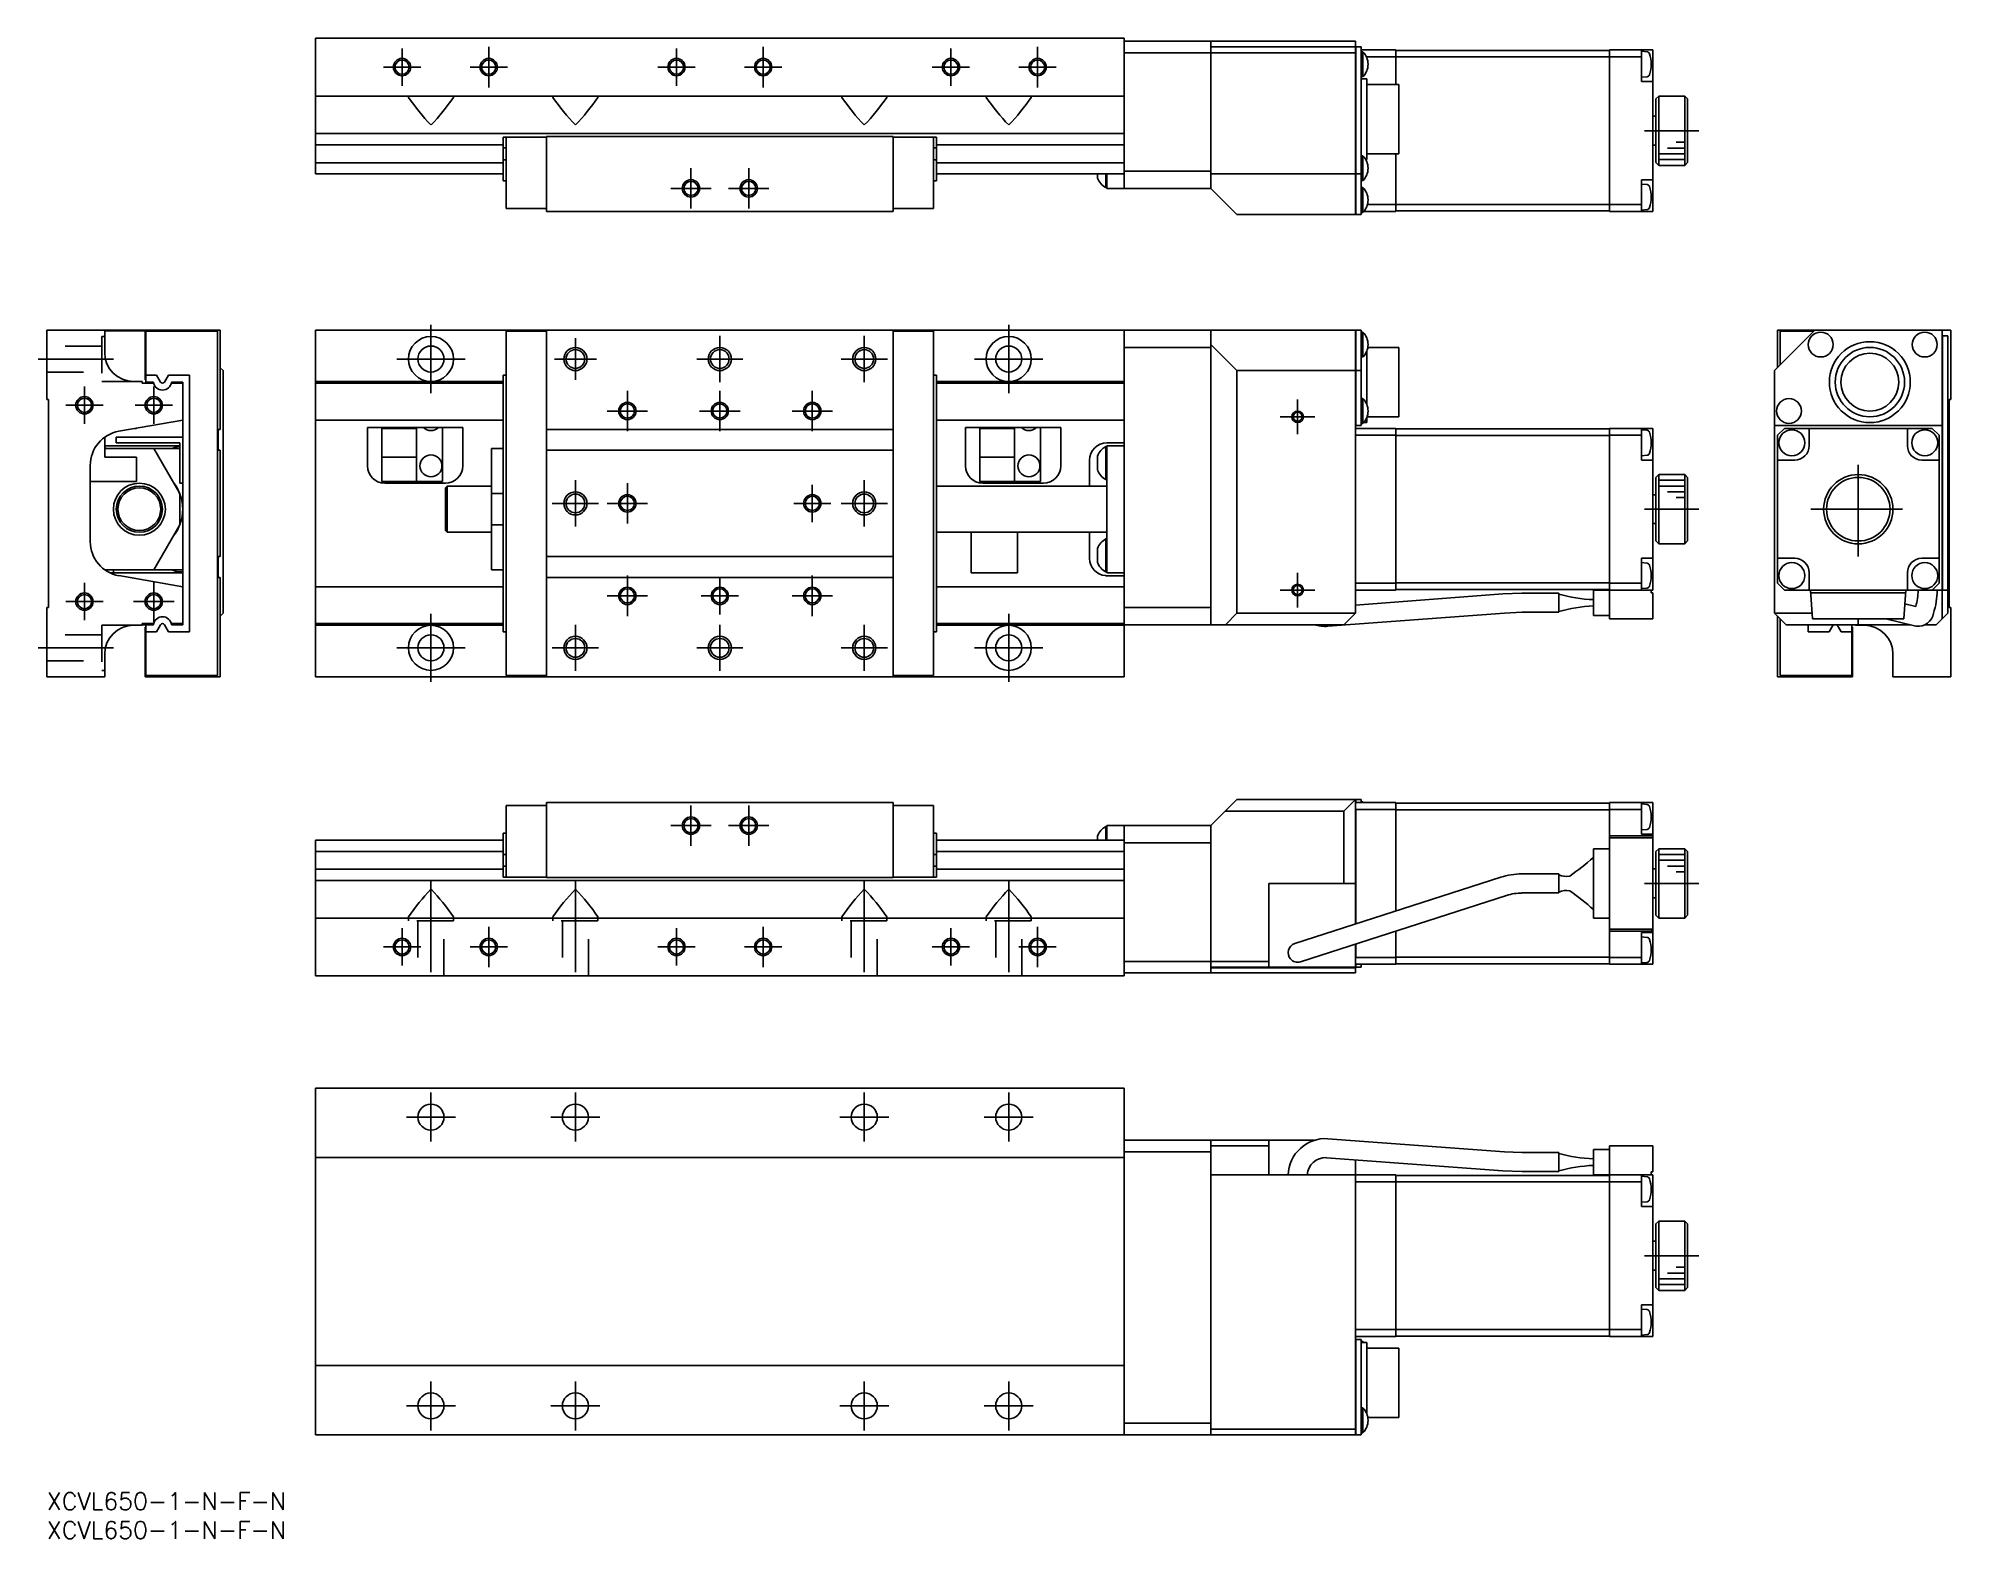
# Model space of a CAD drawing. Extents: x -2 to 330, y -8 to 252.
import ezdxf

# ---------------------------------------------------------------- set-up
doc = ezdxf.new("R2010")
doc.units = 0
doc.header["$LTSCALE"] = 0.5
doc.linetypes.add('CENTER', pattern=[50.8, 31.75, -6.35, 6.35, -6.35])
doc.linetypes.add('DASHED', pattern=[19.05, 12.7, -6.35])
for name, color, linetype in [('MSM_CENTER', 1, 'CENTER'), ('MSM_CONTINUOUS', 7, 'CONTINUOUS'), ('MSM_DASHED', 4, 'DASHED'), ('MSM_NARROW', 5, 'CONTINUOUS'), ('MSM_PART_NUMBER', 7, 'CONTINUOUS')]:
    doc.layers.add(name, color=color, linetype=linetype)
doc.styles.get("Standard").update_dxf_attribs({"font": 'txt.shx', "height": 3, "bigfont": 'bigfont.shx'})

# ---------------------------------------------------------------- blocks, each defined once
blk = doc.blocks.new('*U2')
at = {"layer": 'MSM_PART_NUMBER'}
blk.add_text('XCVL650-1-N-F-N', height=3, dxfattribs=at).set_placement((0, -3))
blk = doc.blocks.new('*U3')
at = {"layer": 'MSM_PART_NUMBER'}
blk.add_text('XCVL650-1-N-F-N', height=3, dxfattribs=at).set_placement((0, -8))

msp = doc.modelspace()

# ---------------------------------------------------------------- linework, layer by layer
at = {"layer": 'MSM_CENTER'}
for p, q in [((61.47, 243.53), (61.47, 249.99)), ((76.47, 243.26), (76.47, 250.26)), ((108.97, 243.53), (108.97, 249.99)), ((123.97, 243.26), (123.97, 250.26)), ((156.47, 243.53), (156.47, 249.99)), ((171.47, 243.26), (171.47, 250.26)), ((58.25, 246.76), (64.7, 246.76)), ((73.25, 246.76), (79.7, 246.76)), ((105.75, 246.76), (112.2, 246.76)), ((120.75, 246.76), (127.2, 246.76)), ((153.25, 246.76), (159.7, 246.76)), ((168.25, 246.76), (174.7, 246.76)), ((276.52, 235.76), (285.92, 235.76)), ((111.47, 222.26), (111.47, 229.26)), ((121.47, 222.26), (121.47, 229.26)), ((107.97, 225.76), (114.97, 225.76)), ((117.97, 225.76), (124.97, 225.76)), ((66.47, 190.33), (66.47, 202.13)), ((166.47, 190.33), (166.47, 202.13)), ((91.47, 192.6), (91.47, 199.85)), ((116.47, 192.23), (116.47, 200.23)), ((141.47, 192.23), (141.47, 200.23)), ((11.5, 196.23), (-1.5, 196.23)), ((60.57, 196.23), (72.37, 196.23)), ((87.85, 196.23), (95.1, 196.23)), ((112.47, 196.23), (120.47, 196.23)), ((137.47, 196.23), (145.47, 196.23)), ((160.57, 196.23), (172.37, 196.23)), ((6.5, 185), (6.5, 191.46)), ((18.5, 185), (18.5, 191.46)), ((100.47, 183.73), (100.47, 190.73)), ((116.47, 183.73), (116.47, 190.73)), ((132.47, 183.73), (132.47, 190.73)), ((216.47, 183.23), (216.47, 189.23)), ((3.27, 188.23), (9.73, 188.23)), ((15.27, 188.23), (21.73, 188.23)), ((96.97, 187.23), (103.97, 187.23)), ((112.97, 187.23), (119.97, 187.23)), ((128.97, 187.23), (135.97, 187.23)), ((213.47, 186.23), (219.47, 186.23)), ((313.52, 162.03), (313.52, 178.43)), ((91.47, 167.23), (91.47, 175.23)), ((100.47, 167.73), (100.47, 174.73)), ((132.47, 168), (132.47, 174.46)), ((141.47, 167.23), (141.47, 175.23)), ((87.47, 171.23), (95.47, 171.23)), ((96.97, 171.23), (103.97, 171.23)), ((129.25, 171.23), (135.7, 171.23)), ((137.47, 171.23), (145.47, 171.23)), ((276.52, 170.23), (285.92, 170.23)), ((305.32, 170.23), (321.72, 170.23)), ((216.47, 153.23), (216.47, 159.23)), ((6.5, 151), (6.5, 157.46)), ((18.5, 150.73), (18.5, 157.73)), ((100.47, 151.73), (100.47, 158.73)), ((116.47, 152), (116.47, 158.46)), ((132.47, 151.73), (132.47, 158.73)), ((213.47, 156.23), (219.47, 156.23)), ((3.27, 154.23), (9.73, 154.23)), ((15, 154.23), (22, 154.23)), ((96.97, 155.23), (103.97, 155.23)), ((113.25, 155.23), (119.7, 155.23)), ((128.97, 155.23), (135.97, 155.23)), ((66.47, 140.33), (66.47, 152.13)), ((91.47, 142.23), (91.47, 150.23)), ((116.47, 142.23), (116.47, 150.23)), ((141.47, 142.23), (141.47, 150.23)), ((166.47, 140.33), (166.47, 152.13)), ((11.5, 146.23), (-1.5, 146.23)), ((60.57, 146.23), (72.37, 146.23)), ((87.47, 146.23), (95.47, 146.23)), ((112.47, 146.23), (120.47, 146.23)), ((137.47, 146.23), (145.47, 146.23)), ((160.57, 146.23), (172.37, 146.23)), ((111.47, 111.95), (111.47, 118.95)), ((121.47, 111.95), (121.47, 118.95)), ((107.97, 115.45), (114.97, 115.45)), ((117.97, 115.45), (124.97, 115.45)), ((66.47, 105.95), (66.47, 87.45)), ((91.47, 105.95), (91.47, 87.45)), ((141.47, 105.95), (141.47, 87.45)), ((166.47, 105.95), (166.47, 87.45)), ((276.52, 105.45), (285.92, 105.45)), ((61.47, 91.22), (61.47, 97.68)), ((76.47, 90.95), (76.47, 97.95)), ((108.97, 91.22), (108.97, 97.68)), ((123.97, 90.95), (123.97, 97.95)), ((156.47, 91.22), (156.47, 97.68)), ((171.47, 90.95), (171.47, 97.95)), ((58.25, 94.45), (64.7, 94.45)), ((73.25, 94.45), (79.7, 94.45)), ((105.75, 94.45), (112.2, 94.45)), ((120.75, 94.45), (127.2, 94.45)), ((153.25, 94.45), (159.7, 94.45)), ((168.25, 94.45), (174.7, 94.45)), ((66.47, 60.75), (66.47, 69.25)), ((91.47, 60.75), (91.47, 69.25)), ((141.47, 60.75), (141.47, 69.25)), ((166.47, 60.75), (166.47, 69.25)), ((62.22, 65), (70.72, 65)), ((87.22, 65), (95.72, 65)), ((137.22, 65), (145.72, 65)), ((162.22, 65), (170.72, 65)), ((276.52, 41), (285.92, 41)), ((66.47, 10.75), (66.47, 19.25)), ((91.47, 10.75), (91.47, 19.25)), ((141.47, 10.75), (141.47, 19.25)), ((166.47, 10.75), (166.47, 19.25)), ((62.22, 15), (70.72, 15)), ((87.22, 15), (95.72, 15)), ((137.22, 15), (145.72, 15)), ((162.22, 15), (170.72, 15))]:
    msp.add_line(p, q, dxfattribs=at)
at = {"layer": 'MSM_CONTINUOUS'}
for p, q in [((46.47, 251.76), (186.47, 251.76)), ((46.47, 251.76), (46.47, 228.26)), ((186.47, 251.76), (186.47, 225.76)), ((226.47, 251.26), (186.47, 251.26)), ((226.47, 249.26), (186.47, 249.26)), ((201.47, 251.26), (201.47, 225.76)), ((226.47, 250.26), (201.47, 250.26)), ((226.47, 250.36), (226.37, 250.26)), ((226.47, 250.36), (226.47, 251.26)), ((226.57, 250.26), (226.47, 250.16)), ((226.47, 221.26), (226.47, 250.26)), ((227.47, 250.26), (226.57, 250.26)), ((226.57, 250.26), (226.57, 221.26)), ((227.47, 250.26), (227.47, 221.26)), ((227.47, 249.76), (233.47, 249.76)), ((227.77, 249.41), (227.47, 249.41)), ((227.77, 245.11), (227.77, 249.41)), ((228.38, 248.56), (233.47, 248.56)), ((233.47, 249.76), (233.47, 243.76)), ((233.47, 249.66), (270.47, 249.66)), ((233.47, 248.52), (270.47, 248.52)), ((277.97, 249.76), (270.47, 249.76)), ((270.47, 249.76), (270.47, 221.76)), ((270.47, 248.56), (275.97, 248.56)), ((275.97, 249.76), (275.97, 244.26)), ((276.96, 249.43), (275.97, 249.51)), ((277.97, 249.76), (277.97, 221.76)), ((227.47, 245.11), (227.77, 245.11)), ((275.97, 245.01), (276.96, 245.1)), ((46.47, 241.76), (186.47, 241.76)), ((62.73, 241.76), (62.57, 241.63)), ((70.22, 241.76), (70.37, 241.63)), ((87.73, 241.76), (87.57, 241.63)), ((95.22, 241.76), (95.37, 241.63)), ((137.73, 241.76), (137.57, 241.63)), ((145.22, 241.76), (145.37, 241.63)), ((162.73, 241.76), (162.57, 241.63)), ((170.22, 241.76), (170.37, 241.63)), ((228.47, 244.76), (227.47, 244.76)), ((228.47, 244.76), (228.47, 230.76)), ((233.97, 243.76), (228.47, 243.76)), ((233.97, 243.76), (233.97, 231.76)), ((277.97, 244.26), (275.97, 244.26)), ((278.97, 241.76), (278.47, 241.26)), ((283.47, 241.76), (278.97, 241.76)), ((278.97, 241.76), (278.97, 229.76)), ((283.97, 241.26), (283.47, 241.76)), ((283.47, 229.76), (283.47, 241.76)), ((62.57, 241.63), (62.6, 241.52)), ((70.37, 241.63), (70.35, 241.52)), ((87.57, 241.63), (87.6, 241.52)), ((95.37, 241.63), (95.35, 241.52)), ((137.57, 241.63), (137.6, 241.52)), ((145.37, 241.63), (145.35, 241.52)), ((162.57, 241.63), (162.6, 241.52)), ((170.37, 241.63), (170.35, 241.52)), ((278.47, 230.26), (278.47, 241.26)), ((283.97, 241.26), (283.97, 230.26)), ((46.47, 235.26), (186.47, 235.26)), ((278.47, 238.26), (277.97, 238.26)), ((46.47, 233.3), (78.97, 233.3)), ((86.47, 234.66), (78.97, 234.66)), ((78.97, 227.06), (78.97, 234.66)), ((79.47, 232.79), (78.97, 232.79)), ((79.47, 234.66), (79.47, 222.26)), ((146.47, 234.76), (86.47, 234.76)), ((86.47, 234.76), (86.47, 221.76)), ((146.47, 234.76), (146.47, 221.76)), ((153.97, 234.66), (146.47, 234.66)), ((153.47, 234.66), (153.47, 222.26)), ((153.47, 232.79), (153.97, 232.79)), ((153.97, 227.06), (153.97, 234.66)), ((153.97, 233.3), (186.47, 233.3)), ((228.47, 231.76), (233.97, 231.76)), ((233.47, 231.76), (233.47, 221.76)), ((277.97, 233.26), (278.47, 233.26)), ((46.47, 230.22), (78.97, 230.22)), ((79.47, 230.74), (78.97, 230.74)), ((153.47, 230.74), (153.97, 230.74)), ((153.97, 230.22), (186.47, 230.22)), ((201.47, 228.76), (186.47, 228.76)), ((227.77, 231.41), (227.47, 231.41)), ((227.77, 227.11), (227.77, 231.41)), ((228.27, 230.76), (228.47, 230.76)), ((278.47, 230.26), (278.97, 229.76)), ((278.97, 229.76), (283.47, 229.76)), ((283.47, 229.76), (283.97, 230.26)), ((46.47, 228.26), (78.97, 228.26)), ((79.47, 227.06), (78.97, 227.06)), ((153.47, 227.06), (153.97, 227.06)), ((153.97, 228.26), (186.47, 228.26)), ((181.82, 228.26), (181.82, 227.55)), ((183.27, 228.26), (183.27, 225.9)), ((183.27, 225.9), (183.47, 225.9)), ((183.47, 228.26), (183.47, 225.76)), ((183.47, 225.76), (201.47, 225.76)), ((201.47, 228.26), (226.47, 228.26)), ((201.47, 225.76), (205.97, 221.26)), ((226.47, 228.3), (226.57, 228.26)), ((227.47, 228.26), (226.57, 228.26)), ((227.47, 227.11), (227.77, 227.11)), ((227.77, 225.91), (227.47, 225.91)), ((227.77, 221.61), (227.77, 225.91)), ((277.97, 227.26), (275.97, 227.26)), ((275.97, 227.26), (275.97, 221.76)), ((276.96, 226.43), (275.97, 226.51)), ((79.47, 222.26), (86.47, 222.26)), ((153.47, 222.26), (146.47, 222.26)), ((228.57, 222.96), (233.47, 222.96)), ((233.47, 223), (270.47, 223)), ((233.47, 221.86), (270.47, 221.86)), ((270.47, 222.96), (275.97, 222.96)), ((275.97, 222.01), (276.96, 222.1)), ((146.47, 221.76), (86.47, 221.76)), ((226.47, 221.26), (205.97, 221.26)), ((226.47, 221.36), (226.57, 221.26)), ((227.47, 221.26), (226.57, 221.26)), ((227.47, 221.61), (227.77, 221.61)), ((227.91, 221.76), (233.47, 221.76)), ((277.97, 221.76), (270.47, 221.76)), ((0, 189.23), (0, 201.23)), ((0, 201.23), (30, 201.23)), ((10, 201.23), (10, 197.33)), ((17, 201.13), (10, 201.13)), ((17, 192.63), (17, 201.23)), ((17.1, 201.03), (29.5, 201.03)), ((17.1, 192.23), (17.1, 201.03)), ((29.5, 201.03), (29.5, 141.43)), ((30, 201.23), (30, 184.03)), ((46.47, 201.23), (226.47, 201.23)), ((46.47, 201.23), (46.47, 141.23)), ((79.47, 201.03), (86.47, 201.03)), ((79.47, 201.03), (79.47, 141.43)), ((86.47, 201.23), (86.47, 141.23)), ((146.47, 201.23), (146.47, 141.23)), ((153.47, 201.03), (146.47, 201.03)), ((153.47, 201.03), (153.47, 141.43)), ((186.47, 201.23), (186.47, 141.23)), ((201.47, 201.23), (201.47, 150.23)), ((201.47, 198.73), (205.97, 194.23)), ((226.47, 201.13), (226.57, 201.23)), ((226.47, 152.23), (226.47, 201.23)), ((227.47, 201.23), (226.57, 201.23)), ((226.57, 201.23), (226.57, 184.73)), ((227.47, 201.23), (227.47, 184.73)), ((227.77, 200.88), (227.47, 200.88)), ((227.77, 196.58), (227.77, 200.88)), ((306.02, 201.23), (299.02, 194.23)), ((299.52, 201.23), (299.52, 194.73)), ((329.52, 201.23), (299.52, 201.23)), ((300.02, 201.03), (305.82, 201.03)), ((300.02, 195.23), (300.02, 201.03)), ((328.02, 151.23), (328.02, 201.23)), ((328.02, 200.23), (329.02, 200.23)), ((328.12, 200.23), (328.12, 156.23)), ((329.02, 200.23), (329.02, 152.23)), ((329.52, 189.23), (329.52, 201.23)), ((201.47, 198.23), (186.47, 198.23)), ((227.47, 196.58), (227.77, 196.58)), ((228.47, 197.65), (228.47, 188.3)), ((233.97, 198.23), (228.63, 198.23)), ((233.97, 198.23), (233.97, 186.23)), ((15, 192.33), (16.5, 192.33)), ((16.5, 192.03), (16.5, 192.33)), ((18.46, 192.03), (16.5, 192.03)), ((17.1, 192.63), (17, 192.63)), ((17.1, 193.43), (18.98, 193.43)), ((18.43, 192.23), (17.1, 192.23)), ((18.98, 193.43), (19.66, 192.23)), ((20.34, 192.23), (21.02, 193.43)), ((21.02, 193.43), (24.7, 193.43)), ((23.5, 192.03), (21.54, 192.03)), ((23.5, 192.23), (21.57, 192.23)), ((23.5, 192.23), (23.5, 150.23)), ((24.7, 193.43), (24.7, 149.03)), ((30, 194.73), (30.5, 194.23)), ((30.5, 194.23), (30.5, 152.23)), ((46.47, 192.33), (78.97, 192.33)), ((46.47, 192.03), (78.97, 192.03)), ((79.47, 193.43), (78.97, 193.43)), ((78.97, 149.03), (78.97, 193.43)), ((153.47, 193.43), (153.97, 193.43)), ((153.97, 149.03), (153.97, 193.43)), ((153.97, 192.33), (186.47, 192.33)), ((153.97, 192.03), (186.47, 192.03)), ((205.97, 194.23), (205.97, 152.23)), ((226.47, 194.23), (205.97, 194.23)), ((226.47, 194.18), (226.57, 194.23)), ((227.47, 194.23), (226.57, 194.23)), ((299.02, 152.23), (299.02, 194.23)), ((0.3, 189.23), (0, 189.23)), ((0.3, 153.23), (0.3, 189.23)), ((227.77, 189.38), (227.47, 189.38)), ((227.77, 185.08), (227.77, 189.38)), ((329.22, 189.23), (329.52, 189.23)), ((329.22, 153.23), (329.22, 189.23)), ((23.5, 185.67), (12.46, 183.73)), ((46.47, 185.67), (78.97, 185.67)), ((153.97, 185.67), (186.47, 185.67)), ((228.47, 186.15), (228.47, 185.23)), ((228.5, 186.23), (233.97, 186.23)), ((10, 179.23), (10, 182.69)), ((23.5, 182.73), (12, 182.73)), ((12, 181.73), (12, 182.73)), ((15.29, 184.23), (15.5, 184.23)), ((15.5, 184.26), (15.5, 184.23)), ((29.65, 184.03), (30, 184.03)), ((29.65, 180.43), (29.65, 184.03)), ((71.97, 184.35), (55.47, 184.35)), ((55.47, 177.73), (55.47, 184.35)), ((57.97, 184.35), (57.97, 175.03)), ((63.97, 184.23), (57.97, 184.23)), ((63.97, 184.35), (63.97, 175.03)), ((68.47, 184.35), (68.47, 175.03)), ((71.97, 184.35), (71.97, 177.73)), ((146.47, 184.03), (86.47, 184.03)), ((175.47, 184.35), (158.97, 184.35)), ((158.97, 177.73), (158.97, 184.35)), ((161.47, 184.35), (161.47, 175.03)), ((167.47, 184.23), (161.47, 184.23)), ((167.47, 184.35), (167.47, 175.03)), ((171.97, 184.35), (171.97, 175.03)), ((175.47, 184.35), (175.47, 177.73)), ((226.47, 184.83), (226.57, 184.73)), ((226.47, 184.23), (233.47, 184.23)), ((226.47, 183.03), (233.47, 183.03)), ((227.47, 184.73), (226.57, 184.73)), ((227.47, 185.08), (227.77, 185.08)), ((227.91, 185.23), (228.47, 185.23)), ((233.47, 184.23), (233.47, 156.23)), ((233.47, 184.13), (270.47, 184.13)), ((233.47, 182.98), (270.47, 182.98)), ((270.47, 184.23), (270.47, 151.23)), ((277.97, 184.23), (270.47, 184.23)), ((270.47, 183.03), (275.97, 183.03)), ((275.97, 184.23), (275.97, 178.73)), ((276.96, 183.89), (275.97, 183.98)), ((277.97, 184.23), (277.97, 156.23)), ((299.02, 184.73), (328.02, 184.73)), ((300.72, 184.23), (299.52, 183.03)), ((299.52, 183.03), (299.52, 157.43)), ((326.32, 184.23), (300.72, 184.23)), ((305.02, 184.23), (305.02, 181.23)), ((322.02, 181.23), (322.02, 184.23)), ((327.52, 183.03), (326.32, 184.23)), ((327.52, 157.43), (327.52, 183.03)), ((23, 181.23), (10, 181.23)), ((10, 180.73), (23, 180.73)), ((10, 179.23), (15.5, 179.23)), ((23, 181.73), (12, 181.73)), ((15.5, 175.03), (15.5, 179.23)), ((23, 172.93), (18.5, 180.73)), ((23, 174.73), (23, 181.73)), ((30, 180.43), (29.65, 180.43)), ((30, 180.43), (30, 162.03)), ((63.97, 179.23), (57.97, 179.23)), ((76.97, 180.73), (76.97, 159.73)), ((76.97, 180.73), (78.97, 180.73)), ((146.47, 180.43), (86.47, 180.43)), ((167.47, 179.23), (161.47, 179.23)), ((181.82, 179.44), (181.82, 177.02)), ((183.27, 181.09), (183.27, 175.37)), ((183.47, 181.09), (183.27, 181.09)), ((186.47, 181.72), (183.47, 181.72)), ((183.47, 181.23), (186.47, 181.23)), ((183.47, 181.23), (183.47, 159.23)), ((275.97, 179.48), (276.96, 179.56)), ((7.5, 177.82), (7.5, 164.63)), ((180.47, 174.23), (180.47, 178.72)), ((277.97, 178.73), (275.97, 178.73)), ((278.97, 176.23), (278.47, 175.73)), ((278.47, 164.73), (278.47, 175.73)), ((278.97, 176.23), (278.97, 164.23)), ((283.47, 176.23), (278.97, 176.23)), ((283.47, 164.23), (283.47, 176.23)), ((283.97, 175.73), (283.47, 176.23)), ((283.97, 175.73), (283.97, 164.73)), ((302.52, 178.73), (299.52, 178.73)), ((327.52, 178.73), (324.52, 178.73)), ((7.5, 175.03), (15.5, 175.03)), ((23.5, 174.73), (23, 174.73)), ((23, 167.52), (23, 172.93)), ((68.47, 175.03), (57.97, 175.03)), ((68.97, 174.73), (58.47, 174.73)), ((69.27, 174.23), (68.97, 173.93)), ((68.97, 173.93), (68.97, 166.53)), ((69.27, 174.23), (69.27, 166.23)), ((76.97, 174.23), (69.27, 174.23)), ((76.97, 172.93), (78.97, 172.93)), ((183.47, 174.23), (153.97, 174.23)), ((171.97, 175.03), (161.47, 175.03)), ((172.47, 174.73), (161.97, 174.73)), ((183.27, 175.37), (183.47, 175.37)), ((278.47, 172.73), (277.97, 172.73)), ((18.5, 159.73), (23, 167.52)), ((68.97, 166.53), (69.27, 166.23)), ((69.27, 166.23), (76.97, 166.23)), ((76.97, 167.52), (78.97, 167.52)), ((153.97, 166.23), (183.47, 166.23)), ((159.97, 166.23), (159.97, 159.23)), ((167.97, 166.23), (167.97, 159.23)), ((180.47, 161.72), (180.47, 166.23)), ((277.97, 167.73), (278.47, 167.73)), ((181.82, 163.44), (181.82, 161.02)), ((183.27, 165.09), (183.27, 159.37)), ((183.47, 165.09), (183.27, 165.09)), ((278.47, 164.73), (278.97, 164.23)), ((278.97, 164.23), (283.47, 164.23)), ((283.47, 164.23), (283.97, 164.73)), ((23.5, 159.73), (10.05, 159.73)), ((10.9, 159.23), (23.5, 159.23)), ((11.5, 159.23), (11.5, 159.73)), ((29.65, 162.03), (30, 162.03)), ((29.65, 158.43), (29.65, 162.03)), ((76.97, 159.73), (78.97, 159.73)), ((146.47, 162.03), (86.47, 162.03)), ((159.97, 159.23), (167.97, 159.23)), ((183.27, 159.37), (183.47, 159.37)), ((183.47, 159.23), (186.47, 159.23)), ((277.97, 161.73), (275.97, 161.73)), ((275.97, 161.73), (275.97, 156.23)), ((276.96, 160.89), (275.97, 160.98)), ((299.52, 161.73), (302.52, 161.73)), ((305.02, 159.23), (305.02, 156.23)), ((322.02, 156.23), (322.02, 159.23)), ((324.52, 161.73), (327.52, 161.73)), ((12.46, 158.73), (23.5, 156.78)), ((30, 158.43), (29.65, 158.43)), ((30, 158.43), (30, 141.23)), ((46.47, 156.78), (78.97, 156.78)), ((146.47, 158.43), (86.47, 158.43)), ((153.97, 156.78), (186.47, 156.78)), ((186.47, 158.72), (183.47, 158.72)), ((226.47, 157.43), (233.47, 157.43)), ((226.47, 156.33), (226.57, 156.23)), ((226.57, 156.23), (233.47, 156.23)), ((233.47, 157.47), (270.47, 157.47)), ((233.47, 156.33), (270.47, 156.33)), ((255.29, 155.68), (252.02, 155.56)), ((261.67, 155.68), (255.29, 155.68)), ((261.67, 152.38), (261.67, 155.68)), ((267.67, 151.83), (267.67, 156.23)), ((277.97, 156.23), (267.67, 156.23)), ((270.47, 157.43), (275.97, 157.43)), ((275.97, 156.48), (276.96, 156.56)), ((277.67, 156.23), (277.67, 155.73)), ((277.97, 155.73), (277.67, 155.73)), ((277.97, 155.73), (277.97, 151.23)), ((299.52, 157.43), (300.72, 156.23)), ((300.72, 156.23), (328.02, 156.23)), ((305.27, 156.23), (305.62, 151.23)), ((321.74, 155.73), (305.31, 155.73)), ((321.42, 151.23), (321.77, 156.23)), ((326.32, 156.23), (327.52, 157.43)), ((328.12, 156.23), (328.02, 156.33)), ((328.12, 156.23), (329.02, 156.23)), ((0, 153.23), (0.3, 153.23)), ((0, 141.23), (0, 153.23)), ((201.47, 153.23), (186.47, 153.23)), ((252.02, 155.56), (226.47, 153.63)), ((252.27, 152.26), (255.29, 152.38)), ((255.29, 152.38), (261.67, 152.38)), ((323.45, 153.4), (321.6, 153.83)), ((329.52, 153.23), (329.22, 153.23)), ((329.52, 141.23), (329.52, 153.23)), ((16.5, 150.13), (15, 150.13)), ((16.5, 150.43), (18.46, 150.43)), ((16.5, 150.13), (16.5, 150.43)), ((16.5, 150.33), (18.44, 150.33)), ((18.43, 150.23), (16.5, 150.23)), ((17, 141.23), (17, 149.83)), ((17, 149.83), (17.1, 149.83)), ((17.1, 141.43), (17.1, 150.23)), ((18.98, 149.03), (17.1, 149.03)), ((19.66, 150.22), (18.98, 149.03)), ((21.02, 149.03), (20.34, 150.22)), ((24.7, 149.03), (21.02, 149.03)), ((21.54, 150.43), (23.5, 150.43)), ((21.56, 150.33), (23.5, 150.33)), ((21.57, 150.23), (23.5, 150.23)), ((23, 150.23), (23.2, 150.43)), ((30.5, 152.23), (30, 151.73)), ((46.47, 150.43), (78.97, 150.43)), ((46.47, 150.13), (78.97, 150.13)), ((79.47, 149.03), (78.97, 149.03)), ((153.47, 149.03), (153.97, 149.03)), ((153.97, 150.43), (186.47, 150.43)), ((153.97, 150.13), (186.47, 150.13)), ((224.47, 150.23), (186.47, 150.23)), ((205.97, 152.23), (203.97, 150.23)), ((205.97, 152.23), (226.47, 152.23)), ((221.7, 149.96), (252.27, 152.26)), ((224.47, 150.23), (226.47, 152.23)), ((270.47, 151.83), (267.67, 151.83)), ((270.47, 151.23), (277.97, 151.23)), ((301.02, 150.23), (299.02, 152.23)), ((299.02, 152.23), (305.55, 152.23)), ((299.52, 151.73), (299.52, 141.23)), ((300.02, 141.43), (300.02, 151.23)), ((301.02, 150.23), (322.55, 150.23)), ((304.82, 149.03), (304.82, 150.23)), ((308.5, 149.03), (304.82, 149.03)), ((305.62, 151.23), (321.42, 151.23)), ((309.19, 150.22), (308.5, 149.03)), ((310.55, 149.03), (309.86, 150.22)), ((312.42, 149.03), (310.55, 149.03)), ((312.42, 150.23), (312.42, 141.43)), ((312.52, 149.83), (312.42, 149.83)), ((312.52, 141.23), (312.52, 149.83)), ((313.02, 150.13), (313.02, 150.23)), ((313.02, 150.13), (314.52, 150.13)), ((313.52, 151.23), (313.52, 150.23)), ((318.26, 151.23), (323.5, 150)), ((323.5, 150), (323.52, 150)), ((325.04, 150.23), (327.02, 150.23)), ((327.02, 150.23), (329.02, 152.23)), ((10, 145.13), (10, 141.23)), ((319.52, 145.13), (319.52, 141.23)), ((10, 141.23), (0, 141.23)), ((30, 141.23), (17, 141.23)), ((29.5, 141.43), (17.1, 141.43)), ((46.47, 141.23), (186.47, 141.23)), ((79.47, 141.43), (86.47, 141.43)), ((153.47, 141.43), (146.47, 141.43)), ((299.52, 141.23), (312.52, 141.23)), ((312.42, 141.43), (300.02, 141.43)), ((319.52, 141.23), (329.52, 141.23)), ((86.47, 119.45), (86.47, 106.45)), ((146.47, 119.45), (86.47, 119.45)), ((146.47, 119.45), (146.47, 106.45)), ((205.97, 119.95), (201.47, 115.45)), ((205.97, 119.95), (226.47, 119.95)), ((224.47, 117.95), (226.47, 119.95)), ((226.47, 119.85), (226.57, 119.95)), ((226.47, 119.95), (226.47, 98.41)), ((226.47, 119.45), (233.47, 119.45)), ((226.57, 119.95), (226.57, 119.45)), ((227.47, 119.95), (226.57, 119.95)), ((227.47, 119.95), (227.47, 119.45)), ((227.77, 119.6), (227.47, 119.6)), ((227.77, 119.45), (227.77, 119.6)), ((233.47, 119.45), (233.47, 100.66)), ((233.47, 119.35), (270.47, 119.35)), ((277.97, 119.45), (270.47, 119.45)), ((270.47, 119.45), (270.47, 91.45)), ((275.97, 119.45), (275.97, 113.95)), ((276.96, 119.11), (275.97, 119.2)), ((277.97, 119.45), (277.97, 91.45)), ((79.47, 118.95), (86.47, 118.95)), ((79.47, 118.95), (79.47, 106.55)), ((153.47, 118.95), (146.47, 118.95)), ((153.47, 118.95), (153.47, 106.55)), ((224.47, 117.95), (203.97, 117.95)), ((224.47, 105.45), (224.47, 117.95)), ((226.47, 118.35), (226.57, 118.25)), ((226.57, 118.25), (233.47, 118.25)), ((226.57, 98.44), (226.57, 118.25)), ((233.47, 118.2), (270.47, 118.2)), ((270.47, 118.25), (275.97, 118.25)), ((46.47, 112.95), (46.47, 89.45)), ((46.47, 112.95), (78.97, 112.95)), ((78.97, 106.55), (78.97, 114.15)), ((79.47, 114.15), (78.97, 114.15)), ((153.47, 114.15), (153.97, 114.15)), ((153.97, 106.55), (153.97, 114.15)), ((153.97, 112.95), (186.47, 112.95)), ((181.82, 113.66), (181.82, 112.95)), ((183.27, 115.31), (183.27, 112.95)), ((183.47, 115.31), (183.27, 115.31)), ((183.47, 115.45), (201.47, 115.45)), ((183.47, 115.45), (183.47, 112.95)), ((186.47, 115.45), (186.47, 89.45)), ((201.47, 115.45), (201.47, 89.95)), ((270.47, 113.7), (277.67, 113.7)), ((270.47, 113.35), (277.97, 113.35)), ((275.97, 114.7), (276.96, 114.78)), ((277.97, 113.95), (275.97, 113.95)), ((277.67, 113.7), (277.67, 113.66)), ((277.97, 113.66), (277.67, 113.66)), ((46.47, 110.98), (78.97, 110.98)), ((79.47, 110.47), (78.97, 110.47)), ((153.47, 110.47), (153.97, 110.47)), ((153.97, 110.98), (186.47, 110.98)), ((201.47, 112.45), (186.47, 112.45)), ((267.67, 99.45), (267.67, 111.45)), ((270.47, 111.45), (267.67, 111.45)), ((278.97, 111.45), (278.47, 110.95)), ((278.47, 99.95), (278.47, 110.95)), ((278.97, 111.45), (278.97, 99.45)), ((283.47, 111.45), (278.97, 111.45)), ((283.47, 99.45), (283.47, 111.45)), ((283.97, 110.95), (283.47, 111.45)), ((283.97, 110.95), (283.97, 99.95)), ((46.47, 107.91), (78.97, 107.91)), ((46.47, 105.95), (186.47, 105.95)), ((79.47, 108.42), (78.97, 108.42)), ((86.47, 106.55), (78.97, 106.55)), ((146.47, 106.45), (86.47, 106.45)), ((153.97, 106.55), (146.47, 106.55)), ((153.47, 108.42), (153.97, 108.42)), ((153.97, 107.91), (186.47, 107.91)), ((251.64, 106.52), (215.98, 95.02)), ((261.67, 107.1), (255.29, 107.1)), ((261.67, 103.8), (261.67, 107.1)), ((278.47, 107.95), (277.97, 107.95)), ((211.47, 105.45), (211.47, 90.95)), ((226.47, 105.45), (211.47, 105.45)), ((216.99, 91.88), (252.65, 103.38)), ((255.29, 103.8), (261.67, 103.8)), ((263.53, 104.19), (263.62, 104.15)), ((277.97, 102.95), (278.47, 102.95)), ((46.47, 99.45), (186.47, 99.45)), ((62.57, 99.58), (62.6, 99.69)), ((62.73, 99.45), (62.57, 99.58)), ((70.22, 99.45), (70.37, 99.58)), ((70.37, 99.58), (70.35, 99.69)), ((87.57, 99.58), (87.6, 99.69)), ((87.73, 99.45), (87.57, 99.58)), ((95.22, 99.45), (95.37, 99.58)), ((95.37, 99.58), (95.35, 99.69)), ((137.57, 99.58), (137.6, 99.69)), ((137.73, 99.45), (137.57, 99.58)), ((145.22, 99.45), (145.37, 99.58)), ((145.37, 99.58), (145.35, 99.69)), ((162.57, 99.58), (162.6, 99.69)), ((162.73, 99.45), (162.57, 99.58)), ((170.22, 99.45), (170.37, 99.58)), ((170.37, 99.58), (170.35, 99.69)), ((270.47, 99.45), (267.67, 99.45)), ((278.47, 99.95), (278.97, 99.45)), ((278.97, 99.45), (283.47, 99.45)), ((283.47, 99.45), (283.97, 99.95)), ((233.47, 97.2), (233.47, 91.45)), ((270.47, 97.55), (277.97, 97.55)), ((270.47, 97.2), (277.67, 97.2)), ((277.97, 96.95), (275.97, 96.95)), ((275.97, 96.95), (275.97, 91.45)), ((276.96, 96.11), (275.97, 96.2)), ((277.97, 97.23), (277.67, 97.23)), ((277.67, 97.23), (277.67, 97.2)), ((226.47, 94.94), (226.47, 90.95)), ((226.57, 92.65), (226.57, 94.97)), ((233.47, 92.69), (270.47, 92.69)), ((46.47, 89.45), (186.47, 89.45)), ((186.47, 91.95), (211.47, 91.95)), ((186.47, 89.95), (226.47, 89.95)), ((201.47, 90.95), (226.47, 90.95)), ((201.47, 90.85), (226.47, 90.85)), ((226.47, 90.85), (226.37, 90.95)), ((226.57, 92.65), (226.47, 92.55)), ((226.47, 91.45), (233.47, 91.45)), ((226.57, 90.95), (226.47, 91.05)), ((226.47, 90.85), (226.47, 89.95)), ((226.57, 92.65), (233.47, 92.65)), ((226.57, 91.45), (226.57, 90.95)), ((227.47, 90.95), (226.57, 90.95)), ((227.47, 91.45), (227.47, 90.95)), ((233.47, 91.55), (270.47, 91.55)), ((270.47, 92.65), (275.97, 92.65)), ((277.97, 91.45), (270.47, 91.45)), ((275.97, 91.7), (276.96, 91.78)), ((46.47, 70), (186.47, 70)), ((46.47, 70), (46.47, 10)), ((186.47, 70), (186.47, 10)), ((219.4, 61), (186.47, 61)), ((201.47, 10), (201.47, 61)), ((211.47, 60), (201.47, 60)), ((211.47, 61), (211.47, 55)), ((252.27, 58.96), (221.7, 61.26)), ((270.47, 60), (277.97, 60)), ((270.47, 60), (270.47, 27)), ((277.97, 60), (277.97, 55.5)), ((46.47, 58), (186.47, 58)), ((201.47, 59), (186.47, 59)), ((221.45, 57.97), (252.02, 55.67)), ((226.47, 57.59), (226.47, 10)), ((255.29, 58.85), (252.27, 58.96)), ((261.67, 58.85), (255.29, 58.85)), ((261.67, 55.55), (261.67, 58.85)), ((267.67, 55), (267.67, 59.4)), ((270.47, 59.4), (267.67, 59.4)), ((201.47, 55), (226.47, 55)), ((226.57, 55), (226.47, 54.9)), ((226.47, 53.8), (233.47, 53.8)), ((226.57, 55), (233.47, 55)), ((233.47, 55), (233.47, 27)), ((233.47, 54.9), (270.47, 54.9)), ((233.47, 53.76), (270.47, 53.76)), ((252.02, 55.67), (255.29, 55.55)), ((255.29, 55.55), (261.67, 55.55)), ((277.97, 55), (267.67, 55)), ((270.47, 53.8), (275.97, 53.8)), ((275.97, 55), (275.97, 49.5)), ((276.96, 54.66), (275.97, 54.75)), ((277.97, 55.5), (277.67, 55.5)), ((277.67, 55.5), (277.67, 55)), ((277.97, 55), (277.97, 27)), ((275.97, 50.25), (276.96, 50.34)), ((277.97, 49.5), (275.97, 49.5)), ((278.97, 47), (278.47, 46.5)), ((278.47, 35.5), (278.47, 46.5)), ((278.97, 47), (278.97, 35)), ((283.47, 47), (278.97, 47)), ((283.47, 35), (283.47, 47)), ((283.97, 46.5), (283.47, 47)), ((283.97, 46.5), (283.97, 35.5)), ((278.47, 43.5), (277.97, 43.5)), ((277.97, 38.5), (278.47, 38.5)), ((278.47, 35.5), (278.97, 35)), ((278.97, 35), (283.47, 35)), ((283.47, 35), (283.97, 35.5)), ((277.97, 32.5), (275.97, 32.5)), ((275.97, 32.5), (275.97, 27)), ((276.96, 31.66), (275.97, 31.75)), ((226.47, 28.2), (233.47, 28.2)), ((226.47, 27), (233.47, 27)), ((226.57, 26.5), (226.47, 26.4)), ((226.57, 26.5), (226.57, 10)), ((227.47, 26.5), (226.57, 26.5)), ((227.47, 26.5), (227.47, 10)), ((233.47, 28.24), (270.47, 28.24)), ((233.47, 27.1), (270.47, 27.1)), ((270.47, 28.2), (275.97, 28.2)), ((277.97, 27), (270.47, 27)), ((275.97, 27.25), (276.96, 27.34)), ((227.77, 26.15), (227.47, 26.15)), ((228.47, 26), (227.47, 26)), ((227.77, 26), (227.77, 26.15)), ((228.47, 26), (228.47, 13.58)), ((233.97, 25), (228.47, 25)), ((233.97, 25), (233.97, 13)), ((46.47, 22), (186.47, 22)), ((227.77, 14.65), (227.47, 14.65)), ((227.77, 10.35), (227.77, 14.65)), ((226.47, 10), (46.47, 10)), ((201.47, 12), (186.47, 12)), ((226.47, 11), (201.47, 11)), ((226.57, 10), (226.47, 10.1)), ((227.47, 10), (226.57, 10)), ((227.47, 10.35), (227.77, 10.35)), ((228.63, 13), (233.97, 13))]:
    msp.add_line(p, q, dxfattribs=at)
for centre, radius in [((61.47, 246.76), 1.23), ((76.47, 246.76), 1.23), ((108.97, 246.76), 1.23), ((123.97, 246.76), 1.23), ((156.47, 246.76), 1.23), ((171.47, 246.76), 1.23), ((111.47, 225.76), 1.23), ((121.47, 225.76), 1.23), ((66.47, 196.23), 3.9), ((166.47, 196.23), 3.9), ((307.02, 198.73), 2.15), ((315.52, 192.23), 7), ((325.02, 198.73), 2.15), ((91.47, 196.23), 1.62), ((116.47, 196.23), 1.62), ((141.47, 196.23), 1.62), ((315.52, 192.23), 6), ((315.52, 192.23), 5), ((6.5, 188.23), 1.23), ((18.5, 188.23), 1.23), ((301.52, 187.23), 2.15), ((100.47, 187.23), 1.23), ((116.47, 187.23), 1.23), ((132.47, 187.23), 1.23), ((216.47, 186.23), 0.783), ((302.02, 181.73), 2.25), ((325.02, 181.73), 2.25), ((313.52, 170.23), 6), ((313.52, 170.23), 5.5), ((16, 170.23), 4.5), ((16, 170.23), 4), ((16, 170.23), 3.7), ((91.47, 171.23), 1.62), ((100.47, 171.23), 1.23), ((132.47, 171.23), 1.23), ((141.47, 171.23), 1.62), ((302.02, 158.73), 2.25), ((325.02, 158.73), 2.25), ((100.47, 155.23), 1.23), ((116.47, 155.23), 1.23), ((132.47, 155.23), 1.23), ((216.47, 156.23), 0.783), ((6.5, 154.23), 1.23), ((18.5, 154.23), 1.23), ((66.47, 146.23), 3.9), ((166.47, 146.23), 3.9), ((91.47, 146.23), 1.62), ((116.47, 146.23), 1.62), ((141.47, 146.23), 1.62), ((111.47, 115.45), 1.23), ((121.47, 115.45), 1.23), ((61.47, 94.45), 1.23), ((76.47, 94.45), 1.23), ((108.97, 94.45), 1.23), ((123.97, 94.45), 1.23), ((156.47, 94.45), 1.23), ((171.47, 94.45), 1.23), ((66.47, 65), 2.25), ((91.47, 65), 2.25), ((141.47, 65), 2.25), ((166.47, 65), 2.25), ((66.47, 15), 2.25), ((91.47, 15), 2.25), ((141.47, 15), 2.25), ((166.47, 15), 2.25)]:
    msp.add_circle(centre, radius, dxfattribs=at)
at = {"layer": 'MSM_CONTINUOUS', "extrusion": (0, 0, -1)}
for centre, radius in [((-66.47, 196.23), 2.25), ((-166.47, 196.23), 2.25), ((-66.47, 177.73), 1.9), ((-169.97, 177.73), 1.9), ((-66.47, 146.23), 2.25), ((-166.47, 146.23), 2.25)]:
    msp.add_circle(centre, radius, dxfattribs=at)
at = {"layer": 'MSM_CONTINUOUS'}
for centre, radius, start, end in [((225.67, 247.26), 3, 314.22, 45.78), ((276.92, 248.93), 0.5, 17.6292, 85), ((271.67, 247.26), 6, 342.3708, 17.6292), ((276.92, 245.6), 0.5, 275, 342.3708), ((92.85, 262.21), 36.66, 214.3736, 223.9772), ((40.1, 262.21), 36.66, 316.0228, 325.6264), ((117.85, 262.21), 36.66, 214.3736, 223.9772), ((65.1, 262.21), 36.66, 316.0228, 325.6264), ((167.85, 262.21), 36.66, 214.3736, 223.9772), ((115.1, 262.21), 36.66, 316.0228, 325.6264), ((192.85, 262.21), 36.66, 214.3736, 223.9772), ((140.1, 262.21), 36.66, 316.0228, 325.6264), ((225.67, 229.26), 3, 314.22, 45.78), ((184.85, 228.75), 3.25, 201.5574, 241.0598), ((225.67, 223.76), 3, 314.22, 45.78), ((276.92, 225.93), 0.5, 17.6292, 85), ((271.67, 224.26), 6, 342.3708, 17.6292), ((276.92, 222.6), 0.5, 275, 342.3708), ((225.67, 198.73), 3, 314.22, 45.78), ((15, 197.33), 5, 180, 270), ((20, 192.43), 1.59, 187.2376, 352.7624), ((20, 192.43), 0.388, 210, 330), ((225.67, 187.23), 3, 314.22, 45.78), ((13.5, 177.82), 6, 100, 180), ((276.92, 183.39), 0.5, 17.6292, 85), ((271.67, 181.73), 6, 342.3708, 17.6292), ((9, 178.23), 2.85, 61.3056, 69.459), ((23, 178.23), 2.85, 90, 118.6944), ((183.47, 178.72), 3, 90, 180), ((184.85, 178.24), 3.25, 118.9402, 158.4426), ((276.92, 180.06), 0.5, 275, 342.3708), ((302.52, 181.23), 2.5, 270, 0), ((324.52, 181.23), 2.5, 180, 270), ((184.85, 178.21), 3.25, 201.5574, 241.0598), ((16, 170.23), 7.5, 321.3689, 38.6311), ((13.5, 164.63), 6, 180, 260), ((184.85, 162.24), 3.25, 118.9402, 158.4426), ((23, 162.23), 2.85, 241.3056, 280.1042), ((183.47, 161.72), 3, 180, 265.3245), ((184.85, 162.21), 3.25, 201.5574, 241.0598), ((276.92, 160.39), 0.5, 17.6292, 85), ((271.67, 158.73), 6, 342.3708, 17.6292), ((302.52, 159.23), 2.5, 0, 90), ((324.52, 159.23), 2.5, 90, 180), ((276.92, 157.06), 0.5, 275, 342.3708), ((313.96, 156.25), 9.91, 343.2914, 359.8447), ((313.89, 156.28), 13.28, 342.1747, 359.7442), ((268.82, 181.46), 26.91, 254.5954, 267.5566), ((269.09, 124.89), 28.62, 92.8322, 105.0159), ((15, 145.13), 5, 90, 180), ((20, 150.03), 1.59, 7.2376, 172.7624), ((20, 150.03), 0.388, 30, 150), ((221.23, 156.14), 6.19, 252.7799, 274.2978), ((314.52, 145.13), 5, 0, 90), ((323.89, 152.64), 2.67, 262.8096, 350.973), ((225.67, 117.45), 3, 41.8103, 45.78), ((276.92, 118.61), 0.5, 17.6292, 85), ((271.67, 116.95), 6, 342.3708, 17.6292), ((184.85, 112.46), 3.25, 118.9402, 158.4426), ((276.92, 115.28), 0.5, 275, 342.3708), ((235.64, 146.47), 48.58, 305.093, 311.2478), ((255.29, 95.2), 11.9, 89.9931, 107.8657), ((262.94, 109.63), 2.97, 244.6953, 282.2258), ((92.85, 78.99), 36.66, 136.0228, 145.6264), ((40.1, 78.99), 36.66, 34.3736, 43.9772), ((117.85, 78.99), 36.66, 136.0228, 145.6264), ((65.1, 78.99), 36.66, 34.3736, 43.9772), ((167.85, 78.99), 36.66, 136.0228, 145.6264), ((115.1, 78.99), 36.66, 34.3736, 43.9772), ((192.85, 78.99), 36.66, 136.0228, 145.6264), ((140.1, 78.99), 36.66, 34.3736, 43.9772), ((255.29, 95.2), 8.59, 89.9886, 107.8626), ((262.99, 101.02), 3.21, 80.2787, 114.1179), ((228.32, 55.27), 60.29, 49.2516, 54.1616), ((276.92, 95.61), 0.5, 17.6292, 85), ((216.49, 93.45), 1.65, 107.7237, 220.9008), ((271.67, 93.95), 6, 342.3708, 17.6292), ((216.49, 93.45), 1.65, 220.9879, 287.9756), ((276.92, 92.28), 0.5, 275, 342.3708), ((221.32, 54.78), 6.49, 86.7108, 178.0466), ((221.32, 54.79), 3.19, 87.716, 176.1801), ((269.09, 86.34), 28.62, 254.9841, 267.1678), ((269.13, 27.79), 28.89, 92.8902, 104.9579), ((276.92, 54.17), 0.5, 17.6292, 85), ((271.67, 52.5), 6, 342.3708, 17.6292), ((276.92, 50.83), 0.5, 275, 342.3708), ((276.92, 31.17), 0.5, 17.6292, 85), ((271.67, 29.5), 6, 342.3708, 17.6292), ((276.92, 27.83), 0.5, 275, 342.3708), ((225.67, 24), 3, 41.8103, 45.78), ((225.67, 24), 3, 19.4712, 21.0395), ((225.67, 12.5), 3, 314.22, 45.78)]:
    msp.add_arc(centre, radius, start, end, dxfattribs=at)
at = {"layer": 'MSM_CONTINUOUS', "extrusion": (0, 0, -1)}
for centre, radius, start, end in [((-66.47, 185.73), 1.9, 226.3793, 313.6207), ((-169.97, 185.73), 1.9, 226.3793, 313.6207), ((-58.47, 177.73), 3, 270, 0), ((-68.97, 177.73), 3, 180, 270), ((-161.97, 177.73), 3, 270, 0), ((-172.47, 177.73), 3, 180, 270), ((-183.47, 161.72), 3, 270, 274.6755)]:
    msp.add_arc(centre, radius, start, end, dxfattribs=at)
at = {"layer": 'MSM_DASHED'}
for p, q in [((9.5, 200.13), (9.5, 192.33)), ((10, 200.13), (9.5, 200.13)), ((9.5, 198.48), (0, 198.48)), ((0, 193.98), (9.5, 193.98)), ((9.5, 192.33), (15, 192.33)), ((9.5, 150.13), (9.5, 142.33)), ((15, 150.13), (9.5, 150.13)), ((9.5, 148.48), (0, 148.48)), ((0, 143.98), (9.5, 143.98)), ((9.5, 142.33), (10, 142.33)), ((62.57, 98.95), (62.57, 99.58)), ((70.37, 98.95), (70.37, 99.58)), ((87.57, 98.95), (87.57, 99.58)), ((95.37, 98.95), (95.37, 99.58)), ((137.57, 98.95), (137.57, 99.58)), ((145.37, 98.95), (145.37, 99.58)), ((162.57, 98.95), (162.57, 99.58)), ((170.37, 98.95), (170.37, 99.58)), ((70.37, 98.95), (62.57, 98.95)), ((64.22, 98.95), (64.22, 89.45)), ((68.72, 89.45), (68.72, 98.95)), ((95.37, 98.95), (87.57, 98.95)), ((89.22, 98.95), (89.22, 89.45)), ((93.72, 89.45), (93.72, 98.95)), ((145.37, 98.95), (137.57, 98.95)), ((139.22, 98.95), (139.22, 89.45)), ((143.72, 89.45), (143.72, 98.95)), ((170.37, 98.95), (162.57, 98.95)), ((164.22, 98.95), (164.22, 89.45)), ((168.72, 89.45), (168.72, 98.95))]:
    msp.add_line(p, q, dxfattribs=at)
at = {"layer": 'MSM_NARROW', "linetype": 'CONTINUOUS'}
for p, q in [((278.97, 231.76), (283.47, 231.76)), ((280.47, 232.76), (283.47, 232.76)), ((281.97, 233.76), (283.47, 233.76)), ((278.97, 230.76), (283.47, 230.76)), ((283.47, 175.23), (278.97, 175.23)), ((283.47, 174.23), (278.97, 174.23)), ((283.47, 173.23), (280.47, 173.23)), ((283.47, 172.23), (281.97, 172.23)), ((283.47, 110.45), (278.97, 110.45)), ((283.47, 109.45), (278.97, 109.45)), ((283.47, 108.45), (280.47, 108.45)), ((283.47, 107.45), (281.97, 107.45)), ((278.97, 37), (283.47, 37)), ((280.47, 38), (283.47, 38)), ((281.97, 39), (283.47, 39)), ((278.97, 36), (283.47, 36))]:
    msp.add_line(p, q, dxfattribs=at)
at = {"layer": 'MSM_NARROW'}
for centre, radius in [((61.47, 246.76), 1.5), ((76.47, 246.76), 1.5), ((108.97, 246.76), 1.5), ((123.97, 246.76), 1.5), ((156.47, 246.76), 1.5), ((171.47, 246.76), 1.5), ((111.47, 225.76), 1.5), ((121.47, 225.76), 1.5), ((91.47, 196.23), 2), ((116.47, 196.23), 2), ((141.47, 196.23), 2), ((6.5, 188.23), 1.5), ((18.5, 188.23), 1.5), ((100.47, 187.23), 1.5), ((116.47, 187.23), 1.5), ((132.47, 187.23), 1.5), ((216.47, 186.23), 1), ((91.47, 171.23), 2), ((100.47, 171.23), 1.5), ((132.47, 171.23), 1.5), ((141.47, 171.23), 2), ((6.5, 154.23), 1.5), ((18.5, 154.23), 1.5), ((100.47, 155.23), 1.5), ((116.47, 155.23), 1.5), ((132.47, 155.23), 1.5), ((216.47, 156.23), 1), ((91.47, 146.23), 2), ((116.47, 146.23), 2), ((141.47, 146.23), 2), ((111.47, 115.45), 1.5), ((121.47, 115.45), 1.5), ((61.47, 94.45), 1.5), ((76.47, 94.45), 1.5), ((108.97, 94.45), 1.5), ((123.97, 94.45), 1.5), ((156.47, 94.45), 1.5), ((171.47, 94.45), 1.5)]:
    msp.add_circle(centre, radius, dxfattribs=at)

# ---------------------------------------------------------------- block references
at = {"layer": 'MSM_CONTINUOUS'}
for name in ['*U2', '*U3']:
    msp.add_blockref(name, (0, 0), dxfattribs=at)

doc.saveas('drawing.dxf')
